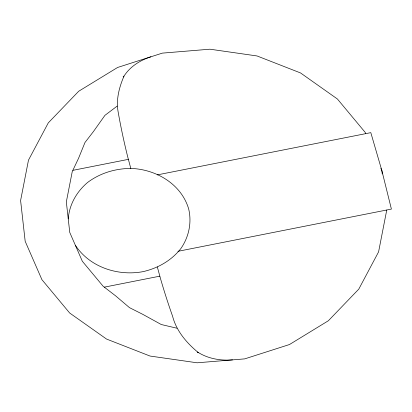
<?xml version="1.0" encoding="UTF-8"?>
<svg xmlns="http://www.w3.org/2000/svg" width="412" height="412" viewBox="0 0 412 412"><rect width="100%" height="100%" fill="white"/><g stroke="black" fill="none" stroke-linecap="round" stroke-linejoin="round"><path stroke-width="0.62" d="M157.343 266.991L160.587 278.893A200.927 57.84 74.9 0 0 172.592 316.246C176.305 330.754 186.327 342.563 197.59 352.002L197.559 352.682L198.455 352.605C208.58 358.79 220.796 360.84 232.512 359.882M130.825 168.539L127.653 156.622A197.297 56.794 74.9 0 1 117.987 111.034C116.035 99.235 119.31 86.963 123.991 76.143C130.074 66.548 140.229 60.214 150.88 56.804M68.243 218.88C69.298 204.527 76.714 191.657 87.607 182.454C100.214 172.999 115.659 168.39 131.351 168.441C156.251 169.425 181.352 184.102 188.675 208.941C191.92 222.619 188.897 236.89 180.966 248.421C171.516 260.533 157.822 268.305 142.949 271.663C117.806 276.334 89.692 267.172 75.35 245.258M176.985 328.235L161.262 324.522L142.717 314.315L129.45 307.62L115.581 295.826L103.134 286.252L82.318 261.244L69.767 232.471L66.332 201.895L72.249 171.598L78.543 158.311L84.98 142.5L93.478 131.5L104.921 115.355L117.157 106.111M123.991 76.143L123.147 76.411L123.518 77.008M72.919 170.331L128.353 159.362M157.343 174.884L370.81 132.643L381.893 170.707L391.4 209.08L177.933 251.325M104.38 287.138L159.815 276.169M197.59 352.002L198.455 352.605M365.727 133.648L365.156 132.34L337.407 98.998L300.539 72.945L257.052 55.96L209.924 49.198L162.359 53.122L117.6 67.465L78.697 91.253L48.302 122.858L28.485 160.129L20.6 200.526L25.178 241.293L41.916 279.66L69.664 313.002L106.538 339.055L150.02 356.04L197.147 362.802L244.713 358.878L289.471 344.535L328.374 320.747L358.77 289.142L378.587 251.871L386.471 211.474L386.317 210.084M380.863 168.353L381.893 170.707L382.248 173.89"/></g></svg>
